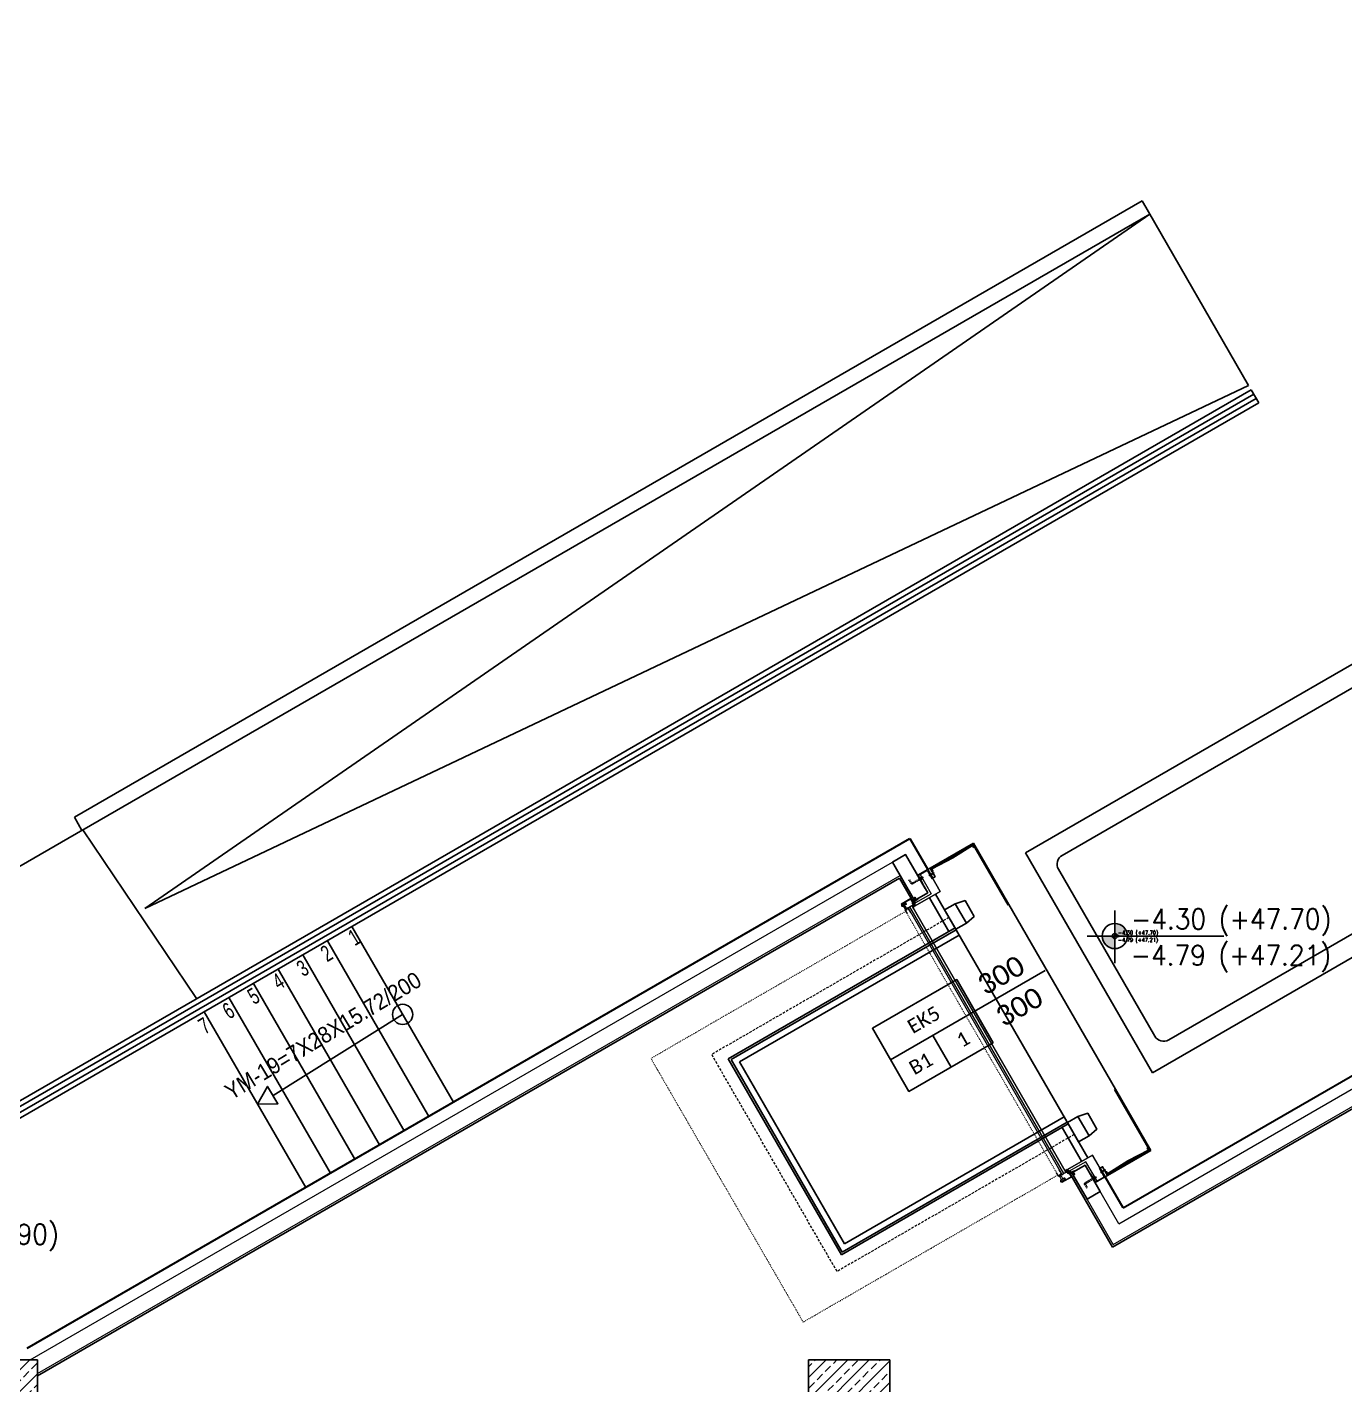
# Model space of a CAD drawing. Header units: metres. Extents: x -20317 to 2216, y -10281 to 3094.
# Drawn here: x -9249 to -7950, y -770 to 568 of the extents above; entities that cross this region are included whole.
import ezdxf
from ezdxf.enums import TextEntityAlignment as Align

# ---------------------------------------------------------------- set-up
doc = ezdxf.new("R2010")
doc.units = ezdxf.units.M
doc.header["$MEASUREMENT"] = 0
for name, pattern in [('DOT2', [0.125, 0, -0.125]), ('HIDDEN', [9.525, 6.35, -3.175]), ('HIDDEN2', [0.1875, 0.125, -0.0625])]:
    doc.linetypes.add(name, pattern=pattern)
doc.layers.get('0').update_dxf_attribs({"color": 30, "lineweight": 0})
for name, color, linetype, lineweight in [('Ag-110', 3, 'Continuous', 30), ('AG-Door_Rolling', 24, 'Continuous', 13), ('AG-Insulation_Heat_Rockwool', 95, 'BATTING', 13), ('AG-Slab_Boundry_Below', 155, 'HIDDEN', 20), ('AG-Steel_Structure', 201, 'Continuous', 20), ('AG-Wall', 4, 'Continuous', 20), ('AG-Wall_Metal Coating', 134, 'Continuous', 9)]:
    doc.layers.add(name, color=color, linetype=linetype, lineweight=lineweight)
for name, color, linetype in [('AG-Column', 6, 'Continuous'), ('AG-DOOR', 2, 'Continuous'), ('AG-DOOR-NOTATION-ROLLING', 52, 'Continuous'), ('AG-ELEV-02', 152, 'Continuous'), ('AG-PLASTER', 73, 'Continuous'), ('AG-STAIR', 3, 'Continuous'), ('AG-TEXT', 7, 'Continuous'), ('V-0_Hatch_Concrete', 252, 'Continuous'), ('V-0_Hidden', 9, 'HIDDEN'), ('V-0_Notation_Level_200', 2, 'Continuous'), ('V-0_Notation_Level_200 @ 1', 2, 'Continuous'), ('V-0_Notation_Level_200 @ 10', 2, 'Continuous'), ('V-0_Notation_Level_200 @ 50', 2, 'Continuous'), ('V-2_Column', 160, 'Continuous')]:
    doc.layers.add(name, color=color, linetype=linetype)
doc.styles.add('$0$IIS IKEA SANS', font='')
doc.styles.add('ARIAL', font='arial.ttf', dxfattribs={"width": 0.9})
doc.styles.add('CALIBRI LIGHT', font='calibril.ttf')
doc.styles.add('KOT', font='simplex.shx', dxfattribs={"width": 0.9})
doc.styles.get('$0$IIS IKEA SANS').set_extended_font_data('IKEA Sans')
doc.linetypes.add('BATTING', pattern='A,0.00254,-2.54,[134,ltypeshp.shx,S=2.54,R=0,X=-2.54,Y=0],-5.08,[134,ltypeshp.shx,S=2.54,R=180,X=2.54,Y=0],-2.54', length=10.16254)

# ---------------------------------------------------------------- blocks, each defined once
blk = doc.blocks.new('A$C7C1A2FE6')
at = {"layer": 'V-0_Hidden', "linetype": 'Continuous'}
for p, q in [((11.769, 7.511), (10.975, 7.052)), ((12.389, 6.437), (11.595, 5.979))]:
    blk.add_line(p, q, dxfattribs=at)
for points in [[(14.789, 7.24), (14.289, 8.25), (13.675, 9.177, 0.378982), (13.547, 9.211), (12.847, 8.861), (11.541, 8.106, 0.414214), (11.504, 7.97), (12.654, 5.977, 0.414315), (12.791, 5.941), (14.303, 6.814), (14.755, 7.113, 0.37841)], [(13.638, 6.874), (13.959, 7.042, 0.408048), (14.002, 7.175), (13.647, 7.888), (13.222, 8.526, 0.407414), (13.085, 8.555), (12.779, 8.362, 0.414907), (12.748, 8.223), (13.146, 7.598), (13.503, 6.916, 0.414466)], [(0.648, -0.723), (-0.302, 0.923, -0.414214), (-0.265, 1.059), (10.587, 7.325), (11.637, 5.506), (0.785, -0.759, -0.414213)]]:
    blk.add_lwpolyline(points, format="xyb", close=True, dxfattribs=at)
for points in [[(13.548, 9.147), (13.865, 8.671), (14.181, 8.195), (14.429, 7.693), (14.678, 7.191)], [(13.125, 8.825), (13.415, 9.075)], [(13.125, 8.825), (13.428, 8.38), (13.73, 7.935), (13.971, 7.439), (14.212, 6.942), (14.574, 7.068)], [(13.834, 8.67), (13.363, 8.559)], [(14.076, 7.324), (14.408, 7.677)], [(0.625, -1.083), (-0.625, 1.083)]]:
    blk.add_lwpolyline(points, dxfattribs=at)
for points in [[(13.125, 8.825), (11.792, 8.055, 0.414214), (11.755, 7.919), (12.743, 6.208, 0.414214), (12.879, 6.172), (14.212, 6.942)], [(-0.625, 1.083), (10.574, 7.548, -0.414214), (10.71, 7.511), (11.86, 5.52, -0.414214), (11.824, 5.383), (0.625, -1.083)]]:
    blk.add_lwpolyline(points, format="xyb", dxfattribs=at)
blk = doc.blocks.new('LZ3')
at = {"layer": 'V-0_Hidden'}
blk.add_blockref('A$C7C1A2FE6', (10.768, -4.086), dxfattribs=at)
blk = doc.blocks.new('$0$150714_ARSA$0$KOLON 80X120')
at = {"layer": 'V-0_Hatch_Concrete'}
h = blk.add_hatch(dxfattribs=at)
h.set_pattern_fill('ANSI33', color=256, scale=60)
h.set_pattern_definition([(45, (-19036.79, -4512.143), (-10.606602, 10.606602), []), (45, (-19026.183, -4512.143), (-10.606602, 10.606602), [7.5, -3.75])])
h.paths.add_polyline_path([(0, 100), (80, 100), (80, 0), (0, 0)])
blk.add_lwpolyline([(0, 100), (80, 100), (80, 0), (0, 0), (0, 100)])
blk = doc.blocks.new('*U118')
blk.add_lwpolyline([(1000, -450), (2200, -450), (2200, 450), (1000, 450)], close=True)
for points in [[(2200, 0), (0, 0)], [(1600, -450), (1600, 0)]]:
    blk.add_lwpolyline(points)
at = {"style": 'CALIBRI LIGHT'}
for tag, height, p in [('GENİŞLİK', 250, (500, 225)), ('KAPIKODU', 175, (1600, 225)), ('YÜKSEKLİK', 250, (500, -225)), ('KATTAKI.SAYISI', 175, (1300, -225)), ('BULUNDUGU.KAT', 175, (1900, -225))]:
    blk.add_attdef(tag, text='', height=height, dxfattribs=at).set_placement(p, align=Align.MIDDLE_CENTER)
blk = doc.blocks.new('DockShelter3400x3400x5502')
at = {"layer": 'AG-DOOR', "ltscale": 200}
for p, q in [((-100, 415), (-100, -78)), ((600, 415), (-100, 415)), ((600, 405), (-100, 405)), ((-90, 405), (-90, -78)), ((0, 405), (0, 405)), ((0, 405), (0, 405)), ((600, 405), (600, 415)), ((2700, 415), (2700, 405)), ((2700, 415), (3400, 415)), ((2700, 405), (3400, 405)), ((3300, 405), (3300, 405)), ((3300, 405), (3300, 405)), ((3400, 415), (3400, -78)), ((-90, 395), (-78, 167)), ((-85, 395), (-73, 167)), ((3385, 395), (3373, 167)), ((3390, 395), (3378, 167)), ((3390, 395), (3390, -78)), ((-90, -68), (-78, 167)), ((-84, -68), (-73, 167)), ((3384, -68), (3373, 167)), ((3390, -68), (3378, 167))]:
    blk.add_line(p, q, dxfattribs=at)
at = {"layer": 'AG-DOOR', "ltscale": 200, "flags": 128}
for points in [[(-90, 405), (-90, 395), (-62, 395), (-62, 405)], [(-90, 405), (-90, 395), (-62, 395), (-62, 405)], [(3390, 405), (3390, 395), (3362, 395), (3362, 405)], [(3390, 405), (3390, 395), (3362, 395), (3362, 405)], [(0, -105), (0, -100), (0, -78), (-100, -78), (-100, -105)], [(-90, -68), (-90, -78), (-62, -78), (-62, -68)], [(3300, -105), (3300, -100), (3300, -78), (3400, -78), (3400, -105)], [(3390, -68), (3390, -78), (3362, -78), (3362, -68)]]:
    blk.add_lwpolyline(points, close=True, dxfattribs=at)
at = {"layer": 'AG-Door_Rolling', "color": 252, "linetype": 'HIDDEN2', "ltscale": 15}
for p, q in [((-45, -72), (-45, -77)), ((-35, -77), (-45, -77)), ((-45, -77), (-45, -78)), ((-45, -78), (-35, -78)), ((-44, -71), (-36, -71)), ((-43, -72), (-43, -77)), ((-43, -78), (-43, -78)), ((-43, -78), (-42, -78)), ((-43, -79), (-42, -78)), ((-43, -78), (-43, -78)), ((-43, -78), (-43, -79)), ((-43, -81), (-37, -79)), ((-43, -80), (-37, -79)), ((-43, -80), (-37, -79)), ((-43, -79), (-43, -80)), ((-43, -80), (-43, -81)), ((-43, -80), (-43, -80)), ((-43, -89), (-37, -81)), ((-43, -81), (-43, -89)), ((-43, -89), (-37, -88)), ((-43, -90), (-37, -88)), ((-43, -89), (-43, -89)), ((-43, -89), (-43, -90)), ((-43, -92), (-37, -90)), ((-43, -91), (-37, -90)), ((-43, -91), (-37, -90)), ((-43, -90), (-43, -91)), ((-43, -91), (-43, -92)), ((-43, -91), (-43, -91)), ((-43, -93), (-37, -92)), ((-43, -93), (-37, -92)), ((-43, -94), (-37, -92)), ((-43, -92), (-43, -93)), ((-43, -93), (-43, -93)), ((-43, -93), (-43, -94)), ((-43, -94), (-43, -95)), ((-43, -95), (-37, -94)), ((-43, -96), (-37, -94)), ((-43, -95), (-37, -94)), ((-43, -95), (-43, -96)), ((-43, -95), (-43, -95)), ((-43, -98), (-37, -96)), ((-43, -97), (-37, -96)), ((-43, -97), (-37, -96)), ((-43, -96), (-43, -97)), ((-43, -97), (-43, -98)), ((-43, -97), (-43, -97)), ((-43, -99), (-37, -98)), ((-43, -99), (-37, -98)), ((-43, -100), (-37, -98)), ((-43, -98), (-43, -99)), ((-43, -99), (-43, -99)), ((-43, -99), (-43, -100)), ((-43, -99), (-43, -100)), ((-43, -100), (-43, -113)), ((-43, -101), (-37, -100)), ((-43, -101), (-37, -100)), ((-43, -102), (-37, -100)), ((-43, -101), (-43, -101)), ((-43, -101), (-43, -102)), ((-43, -103), (-37, -102)), ((-43, -103), (-37, -102)), ((-43, -104), (-37, -102)), ((-43, -103), (-43, -103)), ((-43, -103), (-43, -104)), ((-43, -105), (-37, -104)), ((-43, -105), (-37, -104)), ((-43, -106), (-37, -104)), ((-43, -105), (-43, -105)), ((-43, -105), (-43, -106)), ((-43, -107), (-37, -106)), ((-43, -107), (-37, -106)), ((-43, -108), (-37, -106)), ((-43, -107), (-43, -107)), ((-43, -107), (-43, -108)), ((-43, -109), (-37, -108)), ((-43, -109), (-37, -108)), ((-43, -110), (-37, -108)), ((-43, -109), (-43, -109)), ((-43, -109), (-43, -110)), ((-43, -111), (-37, -110)), ((-43, -111), (-37, -110)), ((-43, -112), (-37, -110)), ((-43, -111), (-43, -111)), ((-43, -111), (-43, -112)), ((-43, -120), (-43, -113)), ((-43, -120), (-40, -122)), ((-42, -114), (-37, -113)), ((-42, -114), (-37, -113)), ((-42, -114), (-41, -114)), ((-42, -114), (-42, -114)), ((-41, -114), (-37, -113)), ((-38, -120), (-40, -122)), ((-40, -122), (-37, -120)), ((-37, -120), (-38, -120)), ((-37, -72), (-37, -77)), ((-37, -78), (-37, -79)), ((-37, -79), (-37, -79)), ((-37, -79), (-37, -79)), ((-37, -79), (-37, -81)), ((-37, -81), (-37, -88)), ((-37, -88), (-37, -88)), ((-37, -88), (-37, -90)), ((-37, -90), (-37, -90)), ((-37, -90), (-37, -90)), ((-37, -90), (-37, -92)), ((-37, -92), (-37, -94)), ((-37, -92), (-37, -92)), ((-37, -92), (-37, -92)), ((-37, -94), (-37, -94)), ((-37, -94), (-37, -94)), ((-37, -94), (-37, -96)), ((-37, -96), (-37, -96)), ((-37, -96), (-37, -96)), ((-37, -96), (-37, -98)), ((-37, -98), (-37, -98)), ((-37, -98), (-37, -98)), ((-37, -98), (-37, -100)), ((-37, -99), (-37, -113)), ((-37, -100), (-37, -100)), ((-37, -100), (-37, -100)), ((-37, -102), (-37, -102)), ((-37, -102), (-37, -102)), ((-37, -104), (-37, -104)), ((-37, -104), (-37, -104)), ((-37, -106), (-37, -106)), ((-37, -106), (-37, -106)), ((-37, -108), (-37, -108)), ((-37, -108), (-37, -108)), ((-37, -110), (-37, -110)), ((-37, -110), (-37, -110)), ((-37, -120), (-37, -113)), ((-37, -113), (-37, -113)), ((-37, -113), (-37, -113)), ((-35, -72), (-35, -77)), ((-35, -78), (-35, -77)), ((3335, -72), (3335, -77)), ((3335, -77), (3345, -77)), ((3335, -78), (3335, -77)), ((3345, -78), (3335, -78)), ((3344, -71), (3336, -71)), ((3337, -72), (3337, -77)), ((3337, -78), (3337, -79)), ((3343, -81), (3337, -79)), ((3343, -80), (3337, -79)), ((3343, -80), (3337, -79)), ((3337, -79), (3337, -79)), ((3337, -79), (3337, -79)), ((3337, -79), (3337, -81)), ((3343, -89), (3337, -81)), ((3337, -81), (3337, -88)), ((3343, -89), (3337, -88)), ((3343, -90), (3337, -88)), ((3337, -88), (3337, -88)), ((3337, -88), (3337, -90)), ((3343, -92), (3337, -90)), ((3343, -91), (3337, -90)), ((3343, -91), (3337, -90)), ((3337, -90), (3337, -90)), ((3337, -90), (3337, -90)), ((3337, -90), (3337, -92)), ((3343, -93), (3337, -92)), ((3343, -93), (3337, -92)), ((3343, -94), (3337, -92)), ((3337, -92), (3337, -94)), ((3337, -92), (3337, -92)), ((3337, -92), (3337, -92)), ((3337, -94), (3337, -94)), ((3343, -95), (3337, -94)), ((3343, -96), (3337, -94)), ((3343, -95), (3337, -94)), ((3337, -94), (3337, -94)), ((3337, -94), (3337, -96)), ((3343, -98), (3337, -96)), ((3343, -97), (3337, -96)), ((3343, -97), (3337, -96)), ((3337, -96), (3337, -96)), ((3337, -96), (3337, -96)), ((3337, -96), (3337, -98)), ((3343, -99), (3337, -98)), ((3343, -99), (3337, -98)), ((3343, -100), (3337, -98)), ((3337, -98), (3337, -98)), ((3337, -98), (3337, -98)), ((3337, -98), (3337, -100)), ((3337, -99), (3337, -113)), ((3343, -101), (3337, -100)), ((3343, -101), (3337, -100)), ((3343, -102), (3337, -100)), ((3337, -100), (3337, -100)), ((3337, -100), (3337, -100)), ((3343, -103), (3337, -102)), ((3343, -103), (3337, -102)), ((3343, -104), (3337, -102)), ((3337, -102), (3337, -102)), ((3337, -102), (3337, -102)), ((3343, -105), (3337, -104)), ((3343, -105), (3337, -104)), ((3343, -106), (3337, -104)), ((3337, -104), (3337, -104)), ((3337, -104), (3337, -104)), ((3343, -107), (3337, -106)), ((3343, -107), (3337, -106)), ((3343, -108), (3337, -106)), ((3337, -106), (3337, -106)), ((3337, -106), (3337, -106)), ((3343, -109), (3337, -108)), ((3343, -109), (3337, -108)), ((3343, -110), (3337, -108)), ((3337, -108), (3337, -108)), ((3337, -108), (3337, -108)), ((3343, -111), (3337, -110)), ((3343, -111), (3337, -110)), ((3343, -112), (3337, -110)), ((3337, -110), (3337, -110)), ((3337, -110), (3337, -110)), ((3337, -120), (3337, -113)), ((3342, -114), (3337, -113)), ((3342, -114), (3337, -113)), ((3341, -114), (3337, -113)), ((3337, -113), (3337, -113)), ((3337, -113), (3337, -113)), ((3340, -122), (3337, -120)), ((3337, -120), (3338, -120)), ((3338, -120), (3340, -122)), ((3343, -120), (3340, -122)), ((3342, -114), (3341, -114)), ((3343, -78), (3342, -78)), ((3343, -79), (3342, -78)), ((3342, -114), (3342, -114)), ((3343, -72), (3343, -77)), ((3343, -78), (3343, -78)), ((3343, -78), (3343, -78)), ((3343, -78), (3343, -79)), ((3343, -79), (3343, -80)), ((3343, -80), (3343, -81)), ((3343, -80), (3343, -80)), ((3343, -81), (3343, -89)), ((3343, -89), (3343, -89)), ((3343, -89), (3343, -90)), ((3343, -90), (3343, -91)), ((3343, -91), (3343, -92)), ((3343, -91), (3343, -91)), ((3343, -92), (3343, -93)), ((3343, -93), (3343, -93)), ((3343, -93), (3343, -94)), ((3343, -94), (3343, -95)), ((3343, -95), (3343, -96)), ((3343, -95), (3343, -95)), ((3343, -96), (3343, -97)), ((3343, -97), (3343, -98)), ((3343, -97), (3343, -97)), ((3343, -98), (3343, -99)), ((3343, -99), (3343, -99)), ((3343, -99), (3343, -100)), ((3343, -99), (3343, -100)), ((3343, -100), (3343, -113)), ((3343, -101), (3343, -101)), ((3343, -101), (3343, -102)), ((3343, -103), (3343, -103)), ((3343, -103), (3343, -104)), ((3343, -105), (3343, -105)), ((3343, -105), (3343, -106)), ((3343, -107), (3343, -107)), ((3343, -107), (3343, -108)), ((3343, -109), (3343, -109)), ((3343, -109), (3343, -110)), ((3343, -111), (3343, -111)), ((3343, -111), (3343, -112)), ((3343, -120), (3343, -113)), ((3345, -72), (3345, -77)), ((3345, -77), (3345, -78))]:
    blk.add_line(p, q, dxfattribs=at)
at = {"layer": 'AG-Door_Rolling', "color": 252, "linetype": 'HIDDEN2', "ltscale": 50}
for p, q in [((-67, -210), (-67, -212)), ((-67, -210), (-43, -210)), ((-67, -212), (-43, -212)), ((-65, -200), (-66, -201)), ((-66, -201), (-66, -209)), ((-66, -209), (-65, -210)), ((-65, -200), (-63, -200)), ((-63, -200), (-55, -200)), ((-59, -188), (-61, -195)), ((-61, -195), (-61, -200)), ((-61, -195), (-49, -195)), ((-61, -201), (-61, -209)), ((-60, -200), (-60, -195)), ((-58, -184), (-59, -185)), ((-59, -185), (-59, -188)), ((-59, -185), (-51, -185)), ((-59, -188), (-51, -188)), ((-58, -184), (-52, -184)), ((-55, -200), (-47, -200)), ((-51, -185), (-52, -184)), ((-51, -188), (-51, -185)), ((-49, -195), (-51, -188)), ((-50, -200), (-50, -195)), ((-49, -200), (-49, -195)), ((-49, -201), (-49, -209)), ((-45, -200), (-47, -200)), ((-44, -201), (-45, -200)), ((-45, -210), (-44, -209)), ((-44, -201), (-44, -209)), ((-43, -212), (-43, -210)), ((3343, -212), (3343, -210)), ((3367, -210), (3343, -210)), ((3367, -212), (3343, -212)), ((3344, -201), (3345, -200)), ((3344, -201), (3344, -209)), ((3345, -210), (3344, -209)), ((3345, -200), (3347, -200)), ((3355, -200), (3347, -200)), ((3349, -195), (3351, -188)), ((3349, -200), (3349, -195)), ((3361, -195), (3349, -195)), ((3349, -201), (3349, -209)), ((3350, -200), (3350, -195)), ((3351, -185), (3352, -184)), ((3351, -188), (3351, -185)), ((3359, -185), (3351, -185)), ((3359, -188), (3351, -188)), ((3358, -184), (3352, -184)), ((3363, -200), (3355, -200)), ((3358, -184), (3359, -185)), ((3359, -185), (3359, -188)), ((3359, -188), (3361, -195)), ((3360, -200), (3360, -195)), ((3361, -195), (3361, -200)), ((3361, -201), (3361, -209)), ((3365, -200), (3363, -200)), ((3365, -200), (3366, -201)), ((3366, -209), (3365, -210)), ((3366, -201), (3366, -209)), ((3367, -210), (3367, -212))]:
    blk.add_line(p, q, dxfattribs=at)
at = {"layer": 'AG-Door_Rolling', "color": 252, "linetype": 'HIDDEN2', "ltscale": 15}
for points in [[(-42, -121), (-42, -121), (-42, -121), (-42, -121), (-42, -120), (-42, -120), (-42, -120), (-42, -120), (-42, -120), (-42, -120), (-42, -119), (-42, -119), (-42, -119), (-42, -119), (-42, -118), (-42, -118), (-42, -118), (-42, -117), (-42, -117), (-42, -117), (-42, -117), (-42, -116), (-42, -116), (-42, -116), (-42, -116), (-42, -116), (-42, -116), (-42, -115), (-41, -115), (-41, -115), (-41, -115), (-41, -115), (-41, -115), (-41, -115), (-41, -115), (-41, -115), (-41, -115), (-40, -115), (-40, -115), (-40, -115), (-40, -115), (-40, -115), (-40, -115), (-39, -115), (-39, -115), (-39, -115), (-39, -115), (-39, -115), (-39, -115), (-39, -115), (-39, -115), (-39, -115), (-38, -115), (-38, -115), (-38, -115), (-38, -115), (-38, -115), (-38, -115), (-38, -115), (-38, -115), (-38, -116), (-38, -116), (-38, -116), (-38, -116), (-38, -117), (-38, -118), (-38, -119), (-38, -120)], [(3342, -121), (3342, -121), (3342, -121), (3342, -121), (3342, -120), (3342, -120), (3342, -120), (3342, -120), (3342, -120), (3342, -120), (3342, -119), (3342, -119), (3342, -119), (3342, -119), (3342, -118), (3342, -118), (3342, -118), (3342, -117), (3342, -117), (3342, -117), (3342, -117), (3342, -116), (3342, -116), (3342, -116), (3342, -116), (3342, -116), (3342, -116), (3342, -115), (3341, -115), (3341, -115), (3341, -115), (3341, -115), (3341, -115), (3341, -115), (3341, -115), (3341, -115), (3341, -115), (3340, -115), (3340, -115), (3340, -115), (3340, -115), (3340, -115), (3340, -115), (3339, -115), (3339, -115), (3339, -115), (3339, -115), (3339, -115), (3339, -115), (3339, -115), (3339, -115), (3339, -115), (3338, -115), (3338, -115), (3338, -115), (3338, -115), (3338, -115), (3338, -115), (3338, -115), (3338, -115), (3338, -116), (3338, -116), (3338, -116), (3338, -116), (3338, -117), (3338, -118), (3338, -119), (3338, -120)]]:
    blk.add_lwpolyline(points, dxfattribs=at)
at = {"layer": 'AG-Door_Rolling', "color": 252, "linetype": 'HIDDEN2', "ltscale": 50}
for points in [[(-60, -303), (-60, -220), (-50, -220), (-50, -303, -0.414214), (-65, -318), (-100, -318), (-100, -308), (-65, -308, 0.414214)], [(3360, -303), (3360, -220), (3350, -220), (3350, -303, 0.414214), (3365, -318), (3400, -318), (3400, -308), (3365, -308, -0.414214)]]:
    blk.add_lwpolyline(points, format="xyb", close=True, dxfattribs=at)
at = {"layer": 'AG-Door_Rolling', "color": 252, "linetype": 'HIDDEN2', "ltscale": 15}
for centre, radius, start, end in [((-44, -72), 1, 0, 180), ((-40, -75), 4.28, 50.0338, 129.9662), ((-36, -72), 1, 0, 180), ((3336, -72), 1, 0, 180), ((3340, -75), 4.28, 50.0338, 129.9662), ((3344, -72), 1, 0, 180)]:
    blk.add_arc(centre, radius, start, end, dxfattribs=at)
at = {"layer": 'AG-Door_Rolling', "color": 252, "linetype": 'HIDDEN2', "ltscale": 50}
for centre, radius, start, end in [((-63, -206), 5.51, 92.0046, 122.3796), ((-63, -204), 5.39, 237.28, 268.3358), ((-63, -206), 5.39, 57.28, 88.3358), ((-63, -204), 5.51, 272.0046, 302.3796), ((-47, -206), 5.51, 92.0046, 122.3796), ((-47, -204), 5.39, 237.28, 268.3358), ((-47, -206), 5.39, 57.28, 88.3358), ((-47, -204), 5.51, 272.0046, 302.3796), ((3347, -206), 5.39, 91.6642, 122.72), ((3347, -204), 5.51, 237.6204, 267.9954), ((3347, -206), 5.51, 57.6204, 87.9954), ((3347, -204), 5.39, 271.6642, 302.72), ((3363, -206), 5.39, 91.6642, 122.72), ((3363, -204), 5.51, 237.6204, 267.9954), ((3363, -206), 5.51, 57.6204, 87.9954), ((3363, -204), 5.39, 271.6642, 302.72)]:
    blk.add_arc(centre, radius, start, end, dxfattribs=at)
for points in [[(-61, -201), (-60, -201), (-59, -201), (-57, -200), (-56, -200), (-55, -200)], [(-55, -210), (-56, -210), (-57, -210), (-59, -209), (-60, -209), (-61, -209)], [(-55, -200), (-54, -200), (-53, -200), (-51, -201), (-50, -201), (-49, -201)], [(-49, -209), (-50, -209), (-51, -209), (-53, -210), (-54, -210), (-55, -210)], [(3355, -200), (3354, -200), (3353, -200), (3351, -201), (3350, -201), (3349, -201)], [(3349, -209), (3350, -209), (3351, -209), (3353, -210), (3354, -210), (3355, -210)], [(3361, -201), (3360, -201), (3359, -201), (3357, -200), (3356, -200), (3355, -200)], [(3355, -210), (3356, -210), (3357, -210), (3359, -209), (3360, -209), (3361, -209)]]:
    blk.add_open_spline(points, degree=3, knots=[0, 0, 0, 0, 0.5, 0.5, 1, 1, 1, 1], dxfattribs=at)
at = {"layer": 'AG-Steel_Structure', "ltscale": 0.3}
for points in [[(0, -220), (0, -214), (-94, -214), (-94, -114), (0, -114), (0, -108), (-100, -108), (-100, -220)], [(3300, -220), (3300, -214), (3394, -214), (3394, -114), (3300, -114), (3300, -108), (3400, -108), (3400, -220)]]:
    blk.add_lwpolyline(points, close=True, dxfattribs=at)
blk = doc.blocks.new('A$C1F2B3E44')
for p, q in [((7, -2), (6, 2)), ((8, -2), (8, 2)), ((10, -2), (9, 2)), ((11, -2), (10, 2)), ((13, -2), (12, 2)), ((14, -2), (13, 2)), ((15, -2), (15, 2)), ((17, -2), (16, 2)), ((18, -2), (18, 2))]:
    blk.add_line(p, q)
for points in [[(20, -2), (19, -2), (18, -2), (18, -2), (17, -2), (17, -2), (16, -2), (16, -2), (15, -2), (15, -2), (15, -2), (14, -2), (14, -2), (13, -2), (13, -2), (12, -2), (12, -2), (11, -2), (11, -2), (10, -2), (10, -2), (9, -2), (9, -2), (8, -2), (8, -2), (7, -2), (7, -2), (7, -2), (1, -2), (0, 0), (1, 2), (6, 2), (6, 2), (7, 2), (7, 2), (8, 2), (8, 2), (9, 2), (9, 2), (9, 2), (10, 2), (10, 2), (11, 2), (11, 2), (12, 2), (12, 2), (13, 2), (13, 2), (14, 2), (14, 2), (15, 2), (15, 2), (16, 2), (16, 2), (17, 2), (17, 2), (18, 2), (18, 2), (20, 2)], [(0, 0), (1, -1), (6, -1), (7, -2)]]:
    blk.add_lwpolyline(points)
blk.add_lwpolyline([(21, 6), (20, 6), (20, -6), (21, -6)], close=True)
blk.add_lwpolyline([(21, -4), (22, -3, 0.154279), (22, 3), (21, 4)], format="xyb")
blk = doc.blocks.new('dock shelter-kap')
at = {"layer": 'AG-Door_Rolling', "linetype": 'Continuous', "ltscale": 2.5}
h = blk.add_hatch(dxfattribs=at)
h.set_pattern_fill('ANSI31', color=8, scale=34.807607, angle=-254.9989, style=0)
h.set_pattern_definition([(330.00107, (-2169.9013, 1623.7673), (2.175405, 3.768075), [])])
h.paths.add_polyline_path([(-3510, 151), (-3509, 152), (-3509, 164), (-3521, 164), (-3521, 152), (-3520, 151)])
h = blk.add_hatch(dxfattribs=at)
h.set_pattern_fill('ANSI31', color=8, scale=34.807607, angle=-254.9989, style=0)
h.set_pattern_definition([(330.00107, (1268.256, 1623.7673), (2.175405, 3.768075), [])])
h.paths.add_polyline_path([(-460, 151), (-461, 152), (-461, 164), (-449, 164), (-449, 152), (-450, 151)])
at = {"layer": 'AG-Column', "ltscale": 0.3}
for points in [[(-3835, 150), (-3535, 150), (-3535, 0), (-3835, 0)], [(-435, 150), (0, 150), (0, 0), (-435, 0)]]:
    blk.add_lwpolyline(points, close=True, dxfattribs=at)
at = {"layer": 'AG-DOOR', "color": 8}
blk.add_lwpolyline([(-3035, -635), (-935, -635)], dxfattribs=at)
at = {"layer": 'AG-Door_Rolling', "linetype": 'Continuous', "ltscale": 2.5}
for p, q in [((-3569, 174), (-3569, 282)), ((-3566, 282), (-3569, 282)), ((-3566, 273), (-3559, 285)), ((-3566, 176), (-3566, 282)), ((-3566, 239), (-3566, 273)), ((-3565, 273), (-3558, 284)), ((-3565, 240), (-3565, 273)), ((-3558, 248), (-3558, 281)), ((-3543, 278), (-3546, 284)), ((-3541, 278), (-3545, 285)), ((-3545, 248), (-3545, 281)), ((-3541, 278), (-3543, 278)), ((-3508, 270), (-3508, 270)), ((-3508, 270), (-3488, 270)), ((-3503, 279), (-3459, 279)), ((-3503, 241), (-3503, 279)), ((-467, 279), (-511, 279)), ((-462, 270), (-482, 270)), ((-467, 241), (-467, 279)), ((-462, 270), (-462, 270)), ((-429, 278), (-425, 285)), ((-429, 278), (-427, 278)), ((-427, 278), (-424, 284)), ((-425, 249), (-425, 281)), ((-405, 273), (-412, 284)), ((-412, 249), (-412, 281)), ((-404, 273), (-411, 285)), ((-405, 240), (-405, 273)), ((-404, 176), (-404, 282)), ((-404, 282), (-401, 282)), ((-404, 239), (-404, 273)), ((-401, 174), (-401, 282)), ((-3567, 172), (-3487, 172)), ((-3489, 175), (-3565, 175)), ((-3544, 239), (-3564, 239)), ((-3543, 237), (-3564, 237)), ((-3543, 240), (-3543, 244)), ((-3541, 244), (-3543, 244)), ((-3541, 239), (-3541, 244)), ((-3508, 259), (-3489, 259)), ((-3503, 238), (-3503, 243)), ((-468, 242), (-3503, 242)), ((-3503, 214), (-3503, 227)), ((-3503, 196), (-3503, 204)), ((-3502, 200), (-3502, 242)), ((-468, 200), (-3502, 200)), ((-3502, 200), (-3502, 200)), ((-3502, 195), (-3486, 195)), ((-3502, 195), (-3485, 195)), ((-3501, 245), (-3498, 245)), ((-3496, 242), (-3491, 242)), ((-3489, 192), (-3496, 192)), ((-3489, 192), (-3495, 192)), ((-3488, 190), (-3495, 190)), ((-3495, 187), (-3495, 190)), ((-3495, 190), (-3488, 190)), ((-3487, 187), (-3495, 187)), ((-3495, 187), (-3487, 187)), ((-3489, 185), (-3495, 185)), ((-3479, 245), (-3490, 245)), ((-3488, 176), (-3488, 184)), ((-3485, 174), (-3485, 185)), ((-3478, 242), (-3473, 242)), ((-3471, 245), (-3448, 245)), ((-499, 245), (-522, 245)), ((-492, 242), (-497, 242)), ((-491, 245), (-480, 245)), ((-468, 195), (-485, 195)), ((-485, 174), (-485, 185)), ((-468, 195), (-484, 195)), ((-483, 187), (-475, 187)), ((-475, 187), (-483, 187)), ((-403, 172), (-483, 172)), ((-482, 190), (-475, 190)), ((-475, 190), (-482, 190)), ((-482, 176), (-482, 184)), ((-462, 259), (-481, 259)), ((-481, 193), (-474, 193)), ((-481, 192), (-475, 192)), ((-481, 185), (-475, 185)), ((-481, 175), (-405, 175)), ((-474, 242), (-479, 242)), ((-475, 187), (-475, 190)), ((-469, 245), (-472, 245)), ((-468, 200), (-468, 242)), ((-468, 200), (-468, 200)), ((-467, 239), (-467, 243)), ((-467, 214), (-467, 227)), ((-467, 196), (-467, 204)), ((-429, 239), (-429, 244)), ((-429, 244), (-427, 244)), ((-427, 240), (-427, 244)), ((-427, 237), (-406, 237)), ((-426, 239), (-406, 239))]:
    blk.add_line(p, q, dxfattribs=at)
at = {"layer": 'AG-Door_Rolling', "color": 8, "linetype": 'Continuous', "ltscale": 2.5}
for p, q in [((-3528, 177), (-3528, 175)), ((-3528, 177), (-3526, 177)), ((-3523, 185), (-3507, 185)), ((-3521, 177), (-3521, 184)), ((-3521, 164), (-3521, 152)), ((-3520, 151), (-3521, 152)), ((-3520, 151), (-3510, 151)), ((-3510, 151), (-3509, 152)), ((-3509, 177), (-3509, 184)), ((-3509, 164), (-3509, 152)), ((-3502, 177), (-3504, 177)), ((-3502, 177), (-3502, 175)), ((-468, 177), (-466, 177)), ((-468, 177), (-468, 175)), ((-447, 185), (-463, 185)), ((-461, 177), (-461, 184)), ((-461, 164), (-461, 152)), ((-460, 151), (-461, 152)), ((-450, 151), (-460, 151)), ((-450, 151), (-449, 152)), ((-449, 177), (-449, 184)), ((-449, 164), (-449, 152)), ((-442, 177), (-444, 177)), ((-442, 177), (-442, 175))]:
    blk.add_line(p, q, dxfattribs=at)
at = {"layer": 'AG-Door_Rolling', "color": 8, "linetype": 'DOT2', "ltscale": 30}
blk.add_lwpolyline([(-485, 3179), (-3485, 3179), (-3485, 279), (-485, 279)], close=True, dxfattribs=at)
at = {"layer": 'AG-Door_Rolling', "linetype": 'Continuous', "ltscale": 2.5}
for points in [[(-3508, 257), (-3545, 257), (-3545, 272), (-3508, 272)], [(-462, 257), (-425, 257), (-425, 273), (-462, 273)], [(-3686, -114), (-3485, -114), (-3485, 172), (-3535, 172), (-3535, 170), (-3486, 170), (-3486, -113), (-3685, -113), (-3685, -113), (-3666, -113), (-3666, -112), (-3686, -112)], [(-284, -114), (-485, -114), (-485, 172), (-435, 172), (-435, 170), (-484, 170), (-484, -113), (-285, -113), (-285, -113), (-304, -113), (-304, -112), (-284, -112)]]:
    blk.add_lwpolyline(points, close=True, dxfattribs=at)
at = {"layer": 'AG-Door_Rolling', "color": 252, "ltscale": 50}
for points in [[(-3535, 137), (-3538, 137), (-3538, 138), (-3539, 137), (-3539, 137), (-3540, 138), (-3540, 137), (-3541, 137), (-3541, 138), (-3541, 137), (-3542, 137), (-3542, 138), (-3543, 137), (-3543, 137), (-3544, 138), (-3544, 137), (-3545, 137), (-3545, 138), (-3546, 137), (-3546, 137), (-3547, 138), (-3547, 137), (-3548, 137), (-3548, 138), (-3549, 137), (-3549, 137), (-3550, 138), (-3550, 137), (-3550, 137), (-3562, 138), (-3562, 136), (-3550, 135), (-3562, 134), (-3562, 131), (-3550, 132), (-3549, 132), (-3549, 132), (-3548, 132), (-3548, 132), (-3547, 132), (-3547, 132), (-3547, 132), (-3546, 132), (-3546, 132), (-3545, 132), (-3545, 132), (-3544, 132), (-3544, 132), (-3543, 132), (-3543, 132), (-3542, 132), (-3542, 132), (-3541, 132), (-3541, 132), (-3540, 132), (-3540, 132), (-3539, 132), (-3539, 132), (-3539, 132), (-3535, 132)], [(-435, 137), (-432, 137), (-432, 138), (-431, 137), (-431, 137), (-430, 138), (-430, 137), (-429, 137), (-429, 138), (-429, 137), (-428, 137), (-428, 138), (-427, 137), (-427, 137), (-426, 138), (-426, 137), (-425, 137), (-425, 138), (-424, 137), (-424, 137), (-423, 138), (-423, 137), (-422, 137), (-422, 138), (-421, 137), (-421, 137), (-420, 138), (-420, 137), (-420, 137), (-408, 138), (-408, 136), (-420, 135), (-408, 134), (-408, 131), (-420, 132), (-421, 132), (-421, 132), (-422, 132), (-422, 132), (-423, 132), (-423, 132), (-423, 132), (-424, 132), (-424, 132), (-425, 132), (-425, 132), (-426, 132), (-426, 132), (-427, 132), (-427, 132), (-428, 132), (-428, 132), (-429, 132), (-429, 132), (-430, 132), (-430, 132), (-431, 132), (-431, 132), (-431, 132), (-435, 132)]]:
    blk.add_lwpolyline(points, dxfattribs=at)
at = {"layer": 'AG-Door_Rolling', "color": 8, "linetype": 'Continuous', "ltscale": 2.5}
for points in [[(-3526, 184), (-3526, 177), (-3504, 177), (-3504, 184)], [(-444, 184), (-444, 177), (-466, 177), (-466, 184)]]:
    blk.add_lwpolyline(points, dxfattribs=at)
at = {"layer": 'AG-Door_Rolling', "linetype": 'Continuous', "ltscale": 2.5}
for centre, radius, start, end in [((-3552, 281), 8.1, 27.2346, 152.4722), ((-3552, 281), 6.57, 0.0011, 180.0011), ((-3552, 281), 6.59, 23.5203, 154.1639), ((-418, 281), 8.1, 27.5299, 152.7676), ((-418, 281), 6.57, 0.0011, 180.0011), ((-418, 281), 6.59, 25.8382, 156.4819), ((-3567, 174), 2, 180.0011, 270.0011), ((-3564, 239), 2, 180.0011, 270.0011), ((-3565, 176), 1, 180.0011, 270.0011), ((-3564, 240), 1, 180.0011, 270.0011), ((-3552, 248), 6.57, 180.0011, 0.0011), ((-3544, 240), 1, 270.0011, 0.0011), ((-3543, 239), 2, 270.0011, 0.0011), ((-3501, 243), 1.97, 80.2434, 176.0264), ((-3501, 239), 2, 181.7875, 260.0818), ((-3501, 226), 2.15, 98.4404, 152.1475), ((-3501, 215), 2.15, 207.8547, 261.5617), ((-3501, 203), 1.93, 96.6683, 163.044), ((-3502, 196), 0.768, 183.3908, 273.383), ((-3502, 194), 1.26, 95.8443, 193.0564), ((-3498, 194), 5.33, 187.2128, 254.9407), ((-3495, 188), 3.9, 90.0011, 270.0011), ((-3495, 189), 3.64, 94.2031, 173.8799), ((-3499, 189), 0.18, 224.447, 322.2836), ((-3503, 240), 7.17, 16.2711, 39.162), ((-3495, 188), 1.3, 90.0011, 270.0011), ((-3484, 240), 7.17, 140.8401, 163.7311), ((-3488, 191), 1.47, 273.5067, 93.7549), ((-3489, 191), 1.3, 270.0011, 90.0011), ((-3489, 184), 1, 0.0011, 90.0011), ((-3489, 176), 1, 270.0011, 0.0011), ((-3487, 185), 2, 0.0011, 90.0011), ((-3487, 185), 2.12, 356.6377, 90.1949), ((-3487, 174), 2, 270.0011, 0.0011), ((-3488, 192), 3.66, 22.8507, 52.7847), ((-3489, 231), 37.4, 275.7935, 303.3837), ((-3487, 197), 2.78, 306.4659, 54.6829), ((-3470, 186), 14.7, 162.0138, 183.5107), ((-3493, 225), 35.5, 284.5667, 314.8247), ((-3484, 241), 6.02, 12.5907, 40.2609), ((-3464, 239), 8.92, 141.9675, 160.8998), ((-3448, 243), 1.72, 294.1105, 65.8916), ((-522, 243), 1.72, 114.1105, 245.8916), ((-477, 225), 35.5, 225.1775, 255.4354), ((-481, 231), 37.4, 236.6184, 264.2086), ((-506, 239), 8.92, 19.1023, 38.0346), ((-486, 241), 6.02, 139.7412, 167.4115), ((-483, 198), 2.78, 125.3192, 233.5363), ((-500, 186), 14.7, 356.4914, 17.9884), ((-482, 192), 3.66, 127.2174, 157.1514), ((-483, 185), 2, 90.0011, 180.0011), ((-483, 185), 2.12, 89.8073, 183.3644), ((-483, 174), 2, 180.0011, 270.0011), ((-481, 191), 1.47, 86.2473, 266.4954), ((-481, 191), 1.3, 90.0011, 270.0011), ((-481, 184), 1, 90.0011, 180.0011), ((-481, 176), 1, 180.0011, 270.0011), ((-486, 240), 7.17, 16.2711, 39.162), ((-475, 189), 3.9, 270.0011, 90.0011), ((-475, 189), 1.3, 270.0011, 90.0011), ((-467, 240), 7.17, 140.8401, 163.7311), ((-475, 189), 3.64, 6.1223, 85.7991), ((-472, 194), 5.33, 285.0614, 352.7893), ((-471, 189), 0.18, 217.7185, 315.5551), ((-469, 243), 1.97, 3.9758, 99.7587), ((-469, 239), 2, 279.9203, 358.2146), ((-469, 226), 2.15, 27.8547, 81.5617), ((-469, 215), 2.15, 278.4404, 332.1475), ((-469, 203), 1.93, 16.9581, 83.3338), ((-468, 196), 0.768, 266.6192, 356.6114), ((-468, 194), 1.26, 346.9457, 84.1578), ((-427, 239), 2, 180.0011, 270.0011), ((-426, 240), 1, 180.0011, 270.0011), ((-418, 249), 6.57, 180.0011, 0.0011), ((-406, 240), 1, 270.0011, 0.0011), ((-406, 239), 2, 270.0011, 0.0011), ((-405, 176), 1, 270.0011, 0.0011), ((-403, 174), 2, 270.0011, 0.0011)]:
    blk.add_arc(centre, radius, start, end, dxfattribs=at)
at = {"layer": 'AG-Door_Rolling', "color": 8, "linetype": 'Continuous', "ltscale": 2.5}
for centre, radius, start, end in [((-3523, 182), 3.14, 26.2061, 153.796), ((-3515, 176), 9.78, 54.8658, 125.1363), ((-3507, 182), 3.14, 26.2061, 153.796), ((-463, 182), 3.14, 26.204, 153.7939), ((-455, 176), 9.78, 54.8637, 125.1342), ((-447, 182), 3.14, 26.204, 153.7939)]:
    blk.add_arc(centre, radius, start, end, dxfattribs=at)
at = {"layer": 'AG-ELEV-02', "ltscale": 5}
for p, q in [((-3100, -60), (-3100, 2520)), ((-3100, 2520), (-870, 2520)), ((-3080, -60), (-3080, 2500)), ((-3080, 2500), (-890, 2500)), ((-3020, -60), (-3020, 2440)), ((-3020, 2440), (-950, 2440)), ((-950, -60), (-950, 2440)), ((-890, -60), (-890, 2500)), ((-870, -60), (-870, 2520)), ((-3485, 10), (-3100, 10)), ((-870, 10), (-485, 10)), ((-3485, -60), (-485, -60))]:
    blk.add_line(p, q, dxfattribs=at)
at = {"layer": 'AG-ELEV-02', "ltscale": 20}
for points in [[(-3305, -60), (-3305, -180), (-3085, -180), (-3085, -60)], [(-885, -60), (-885, -180), (-665, -180), (-665, -60)]]:
    blk.add_lwpolyline(points, close=True, dxfattribs=at)
for points in [[(-3085, -180), (-3105, -280), (-3285, -280), (-3305, -180)], [(-665, -180), (-685, -280), (-865, -280), (-885, -180)]]:
    blk.add_lwpolyline(points, dxfattribs=at)
at = {"layer": 'AG-Insulation_Heat_Rockwool', "ltscale": 0.4}
for p, q in [((-3510, -25), (-3510, 164)), ((-460, 151), (-460, -25)), ((-3735, -25), (-3510, -25)), ((-235, -25), (-460, -25))]:
    blk.add_line(p, q, dxfattribs=at)
blk.add_lwpolyline([(-3502, 221), (-468, 221)], dxfattribs=at)
at = {"layer": 'AG-Slab_Boundry_Below', "ltscale": 4}
for p, q in [((-3220, -60), (-3220, 2640)), ((-3220, 2640), (-750, 2640)), ((-750, -60), (-750, 2640))]:
    blk.add_line(p, q, dxfattribs=at)
at = {"layer": 'AG-Steel_Structure', "ltscale": 0.3}
for points in [[(-3495, 170), (-3495, 167, -0.414214), (-3498, 164), (-3529, 164), (-3529, 113, -0.414214), (-3532, 110), (-3535, 110), (-3535, 170)], [(-475, 170), (-475, 167, 0.414214), (-472, 164), (-441, 164), (-441, 113, 0.414214), (-438, 110), (-435, 110), (-435, 170)]]:
    blk.add_lwpolyline(points, format="xyb", close=True, dxfattribs=at)
at = {"layer": 'AG-Wall_Metal Coating', "ltscale": 0.3}
for p, q in [((-3635, -115), (-3635, -114)), ((-335, -115), (-335, -114))]:
    blk.add_line(p, q, dxfattribs=at)
at = {"layer": 'AG-DOOR', "xscale": -1.000000000000001, "rotation": 179.9999999999999}
blk.add_blockref('DockShelter3400x3400x5502', (-3635, -220), dxfattribs=at)
at = {"layer": 'AG-Door_Rolling', "color": 252, "ltscale": 50, "xscale": -1, "rotation": 180}
blk.add_blockref('A$C1F2B3E44', (-3549, 135), dxfattribs=at)
at = {"layer": 'AG-Door_Rolling', "color": 252, "ltscale": 50, "rotation": 179.9999999999999}
blk.add_blockref('A$C1F2B3E44', (-421, 135), dxfattribs=at)
blk = doc.blocks.new('*U35')
h = blk.add_hatch(color=256)
h.paths.add_polyline_path([(0, 0), (248, 0, 0.414214), (0, 248)])
h.paths.add_polyline_path([(0, -248), (0, 0), (-248, 0, 0.414214)])
for p, q in [((0, 503), (0, -536)), ((-547, 0), (2149, 0))]:
    blk.add_line(p, q)
blk.add_circle((0, 0), 248)
at = {"style": 'KOT', "width": 0.9}
blk.add_attdef('BITMIS-KOT', text='', height=400, dxfattribs=at).set_placement((319, 15), align=Align.BOTTOM_LEFT)
blk.add_attdef('KABA-KOT', text='', height=400, dxfattribs=at).set_placement((314, -177), align=Align.TOP_LEFT)
blk = doc.blocks.new('*U241')
at = {"layer": 'V-0_Notation_Level_200 @ 1', "xscale": 0.001, "yscale": 0.001, "zscale": 0.001}
blk.add_blockref('*U35', (-8176.7, -328.1), dxfattribs=at).add_auto_attribs({'KABA-KOT': '-4.79 (+47.21)', 'BITMIS-KOT': '-4.30 (+47.70)'})
at = {"layer": 'V-0_Notation_Level_200 @ 10', "xscale": 0.01, "yscale": 0.01, "zscale": 0.01}
blk.add_blockref('*U35', (-8176.7, -328.1), dxfattribs=at).add_auto_attribs({'KABA-KOT': '-4.79 (+47.21)', 'BITMIS-KOT': '-4.30 (+47.70)'})
at = {"layer": 'V-0_Notation_Level_200 @ 50', "xscale": 0.05, "yscale": 0.05, "zscale": 0.05}
blk.add_blockref('*U35', (-8176.7, -328.1), dxfattribs=at).add_auto_attribs({'KABA-KOT': '-4.79 (+47.21)', 'BITMIS-KOT': '-4.30 (+47.70)'})
blk = doc.blocks.new('*U254')
at = {"layer": 'V-0_Notation_Level_200 @ 1', "xscale": 0.001, "yscale": 0.001, "zscale": 0.001}
blk.add_blockref('*U35', (-9430.7, -638.7), dxfattribs=at).add_auto_attribs({'BITMIS-KOT': ' -3.10(+48.90)'})
at = {"layer": 'V-0_Notation_Level_200 @ 10', "xscale": 0.01, "yscale": 0.01, "zscale": 0.01}
blk.add_blockref('*U35', (-9430.7, -638.7), dxfattribs=at).add_auto_attribs({'BITMIS-KOT': ' -3.10(+48.90)'})
at = {"layer": 'V-0_Notation_Level_200 @ 50', "xscale": 0.05, "yscale": 0.05, "zscale": 0.05}
blk.add_blockref('*U35', (-9430.7, -638.7), dxfattribs=at).add_auto_attribs({'BITMIS-KOT': ' -3.10(+48.90)'})

msp = doc.modelspace()

# ---------------------------------------------------------------- block references
at = {"xscale": 100, "yscale": 100, "zscale": 100}
msp.add_blockref('LZ3', (-9278.9, 54.1), dxfattribs=at)

# ---------------------------------------------------------------- next in the draw order: linework, layer by layer
at = {"layer": 'Ag-110', "ltscale": 1000, "transparency": 33554687}
for p, q in [((-9248.5, -734.4), (-8378.6, -232.1)), ((-8378.6, -232.1), (-8361, -262.6)), ((-8168.5, -596), (-7654, -299)), ((-8168.5, -596), (-8186.1, -565.5))]:
    msp.add_line(p, q, dxfattribs=at)
at = {"layer": 'AG-ELEV-02', "linetype": 'Continuous', "transparency": 33554687}
for p, q in [((-9202, -211), (-8149.8, 396.5)), ((-8044.8, 214.6), (-8149.8, 396.5)), ((-9194.5, -224), (-8142.3, 383.5)), ((-8142.3, 383.5), (-9132.7, -300.9)), ((-9132.7, -300.9), (-8044.8, 214.6))]:
    msp.add_line(p, q, dxfattribs=at)
at = {"layer": 'AG-ELEV-02', "ltscale": 0.05, "transparency": 33554687}
msp.add_line((-9202, -211), (-9194.5, -224), dxfattribs=at)
at = {"layer": 'AG-ELEV-02', "linetype": 'Continuous', "transparency": 33554687}
msp.add_lwpolyline([(-10084.2, -319.4), (-9574.9, -319.4), (-9526.6, -319.4), (-9359.7, -319.4), (-9193.6, -223.5), (-9081.5, -389.7)], dxfattribs=at)
at = {"layer": 'AG-PLASTER', "ltscale": 0.3}
for p, q in [((-8389, -271), (-9238.4, -761.5)), ((-8373.2, -298.3), (-8389, -271)), ((-8179, -634.8), (-7664.6, -337.8)), ((-8179, -634.8), (-8220.7, -562.5))]:
    msp.add_line(p, q, dxfattribs=at)
at = {"layer": 'AG-STAIR'}
for p, q in [((-9306.1, -519.4), (-8042.3, 210.3)), ((-8034.8, 197.3), (-8042.3, 210.3)), ((-9302.1, -534.4), (-8034.8, 197.3)), ((-8928.5, -318.7), (-8828.5, -491.9)), ((-8952.7, -332.7), (-8852.7, -505.9)), ((-8977, -346.7), (-8877, -519.9)), ((-9001.2, -360.7), (-8901.2, -533.9)), ((-9025.5, -374.7), (-8925.5, -547.9)), ((-9049.7, -388.7), (-8949.7, -561.9)), ((-9074, -402.7), (-8974, -575.9)), ((-9006.2, -485.4), (-8878.5, -405.3))]:
    msp.add_line(p, q, dxfattribs=at)
at = {"layer": 'AG-STAIR', "color": 1}
for p, q in [((-9304.8, -524.4), (-8039.8, 206)), ((-9303.4, -529.4), (-8037.3, 201.7))]:
    msp.add_line(p, q, dxfattribs=at)
at = {"layer": 'AG-STAIR'}
msp.add_lwpolyline([(-9021.4, -493.8), (-9011.7, -476.3), (-9001.4, -493.4)], close=True, dxfattribs=at)
msp.add_circle((-8878.5, -405.3), 10, dxfattribs=at)
at = {"layer": 'AG-Wall', "ltscale": 2.5}
for p, q in [((-8363.5, -281.2), (-8382.8, -247.8)), ((-9245.4, -745.9), (-8395.8, -255.3)), ((-9238.4, -759.2), (-8388.3, -268.3)), ((-8172.8, -611.6), (-7658.4, -314.6)), ((-8178.3, -632), (-7663.8, -335)), ((-8172.8, -611.6), (-8203.5, -558.3)), ((-8178.3, -632), (-8216.5, -565.8))]:
    msp.add_line(p, q, dxfattribs=at)

# ---------------------------------------------------------------- next in the draw order: block references
at = {"layer": 'AG-DOOR', "xscale": 0.09999999999999999, "yscale": 0.09999999999999999, "zscale": 0.09999999999999999, "rotation": 119.9999999999999}
msp.add_blockref('dock shelter-kap', (-8382.8, -247.8), dxfattribs=at)
at = {"layer": 'AG-DOOR-NOTATION-ROLLING', "ltscale": 0.3}
ref = msp.add_blockref('*U118', (-8245.2, -362.1), dxfattribs=dict(at, xscale=-0.08, yscale=0.08000000000000002, zscale=0.08000000000000002, rotation=29.99999999915329))
ref.add_attrib('BULUNDUGU.KAT', 'B1', dxfattribs={"layer": '0', "height": 14, "rotation": 30, "style": 'CALIBRI LIGHT'}).set_placement((-8367.8, -453.7), align=Align.MIDDLE_CENTER)
ref.add_attrib('KATTAKI.SAYISI', '1', dxfattribs={"layer": '0', "height": 14, "rotation": 30, "style": 'CALIBRI LIGHT'}).set_placement((-8326.2, -429.7), align=Align.MIDDLE_CENTER)
ref.add_attrib('KAPIKODU', 'EK5', dxfattribs={"layer": '0', "height": 14, "rotation": 30, "style": 'CALIBRI LIGHT'}).set_placement((-8365, -410.5), align=Align.MIDDLE_CENTER)
ref.add_attrib('YÜKSEKLİK', '300', dxfattribs={"layer": '0', "height": 20, "rotation": 30, "style": 'CALIBRI LIGHT'}).set_placement((-8270.8, -397.7), align=Align.MIDDLE_CENTER)
ref.add_attrib('GENİŞLİK', '300', dxfattribs={"layer": '0', "height": 20, "rotation": 30, "style": 'CALIBRI LIGHT'}).set_placement((-8288.8, -366.5), align=Align.MIDDLE_CENTER)
at = {"layer": 'V-0_Notation_Level_200'}
for name in ['*U241', '*U254']:
    msp.add_blockref(name, (0, 0), dxfattribs=at)
at = {"layer": 'V-2_Column'}
for p in [(-9318.4, -845.9), (-8478.4, -845.9)]:
    msp.add_blockref('$0$150714_ARSA$0$KOLON 80X120', p, dxfattribs=at)

# ---------------------------------------------------------------- next in the draw order: texts
at = {"layer": 'AG-TEXT', "ltscale": 0.3}
for s, style, width, p in [('1', '$0$IIS IKEA SANS', 0.7, (-8925.7, -338.3)), ('2', '$0$IIS IKEA SANS', 0.7, (-8952.9, -354.1)), ('3', '$0$IIS IKEA SANS', 0.7, (-8976.5, -368.7)), ('YM-19=7X28X15.72/200', 'ARIAL', 0.9, (-9047.4, -490.2)), ('4', '$0$IIS IKEA SANS', 0.7, (-9000.5, -381.7)), ('5', '$0$IIS IKEA SANS', 0.7, (-9024.9, -396.2)), ('6', '$0$IIS IKEA SANS', 0.7, (-9049.6, -410.6)), ('7', '$0$IIS IKEA SANS', 0.7, (-9073.4, -425.4))]:
    msp.add_text(s, height=16, rotation=31.1047, dxfattribs=dict(at, style=style, width=width)).set_placement(p)

doc.saveas('drawing.dxf')
